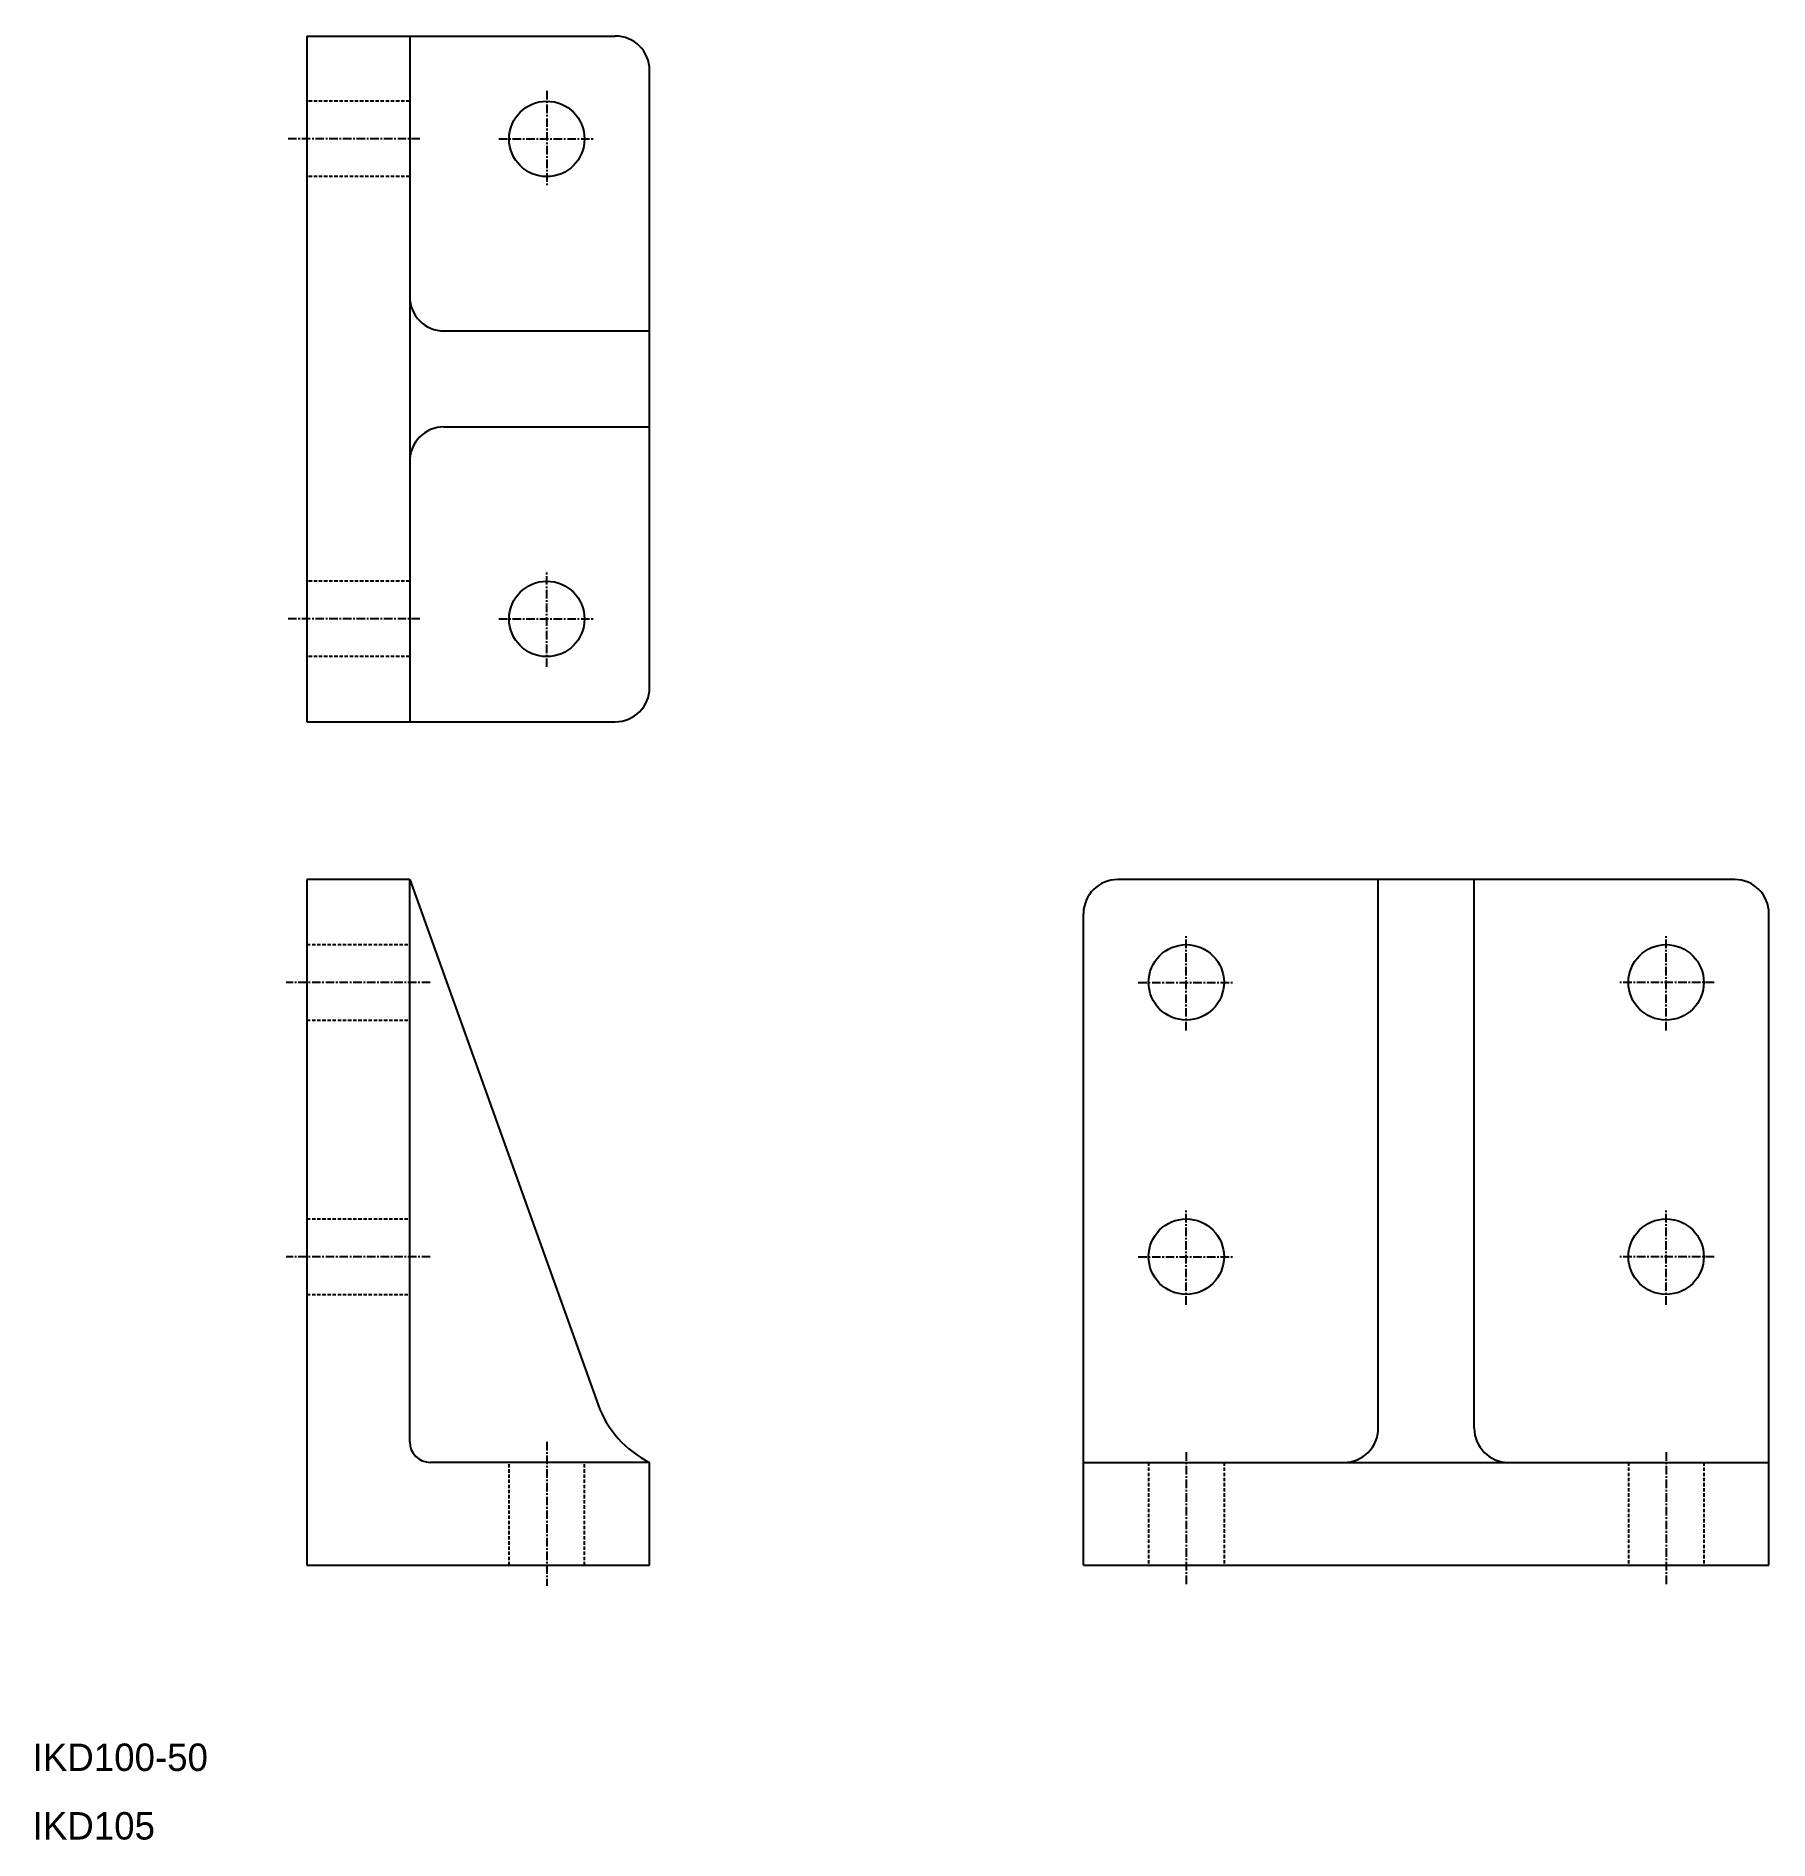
# Model space of a CAD drawing. Extents: x 10 to 263, y 10 to 273.
import ezdxf

# ---------------------------------------------------------------- set-up
doc = ezdxf.new("R2010")
doc.units = 0
doc.linetypes.add('CENTER', pattern=[2, 1.25, -0.25, 0.25, -0.25])
doc.linetypes.add('DASHED', pattern=[0.75, 0.5, -0.25])
doc.layers.get('0').update_dxf_attribs({"linetype": 'CONTINUOUS'})
doc.layers.add('CENTER', color=1, linetype='CENTER')

msp = doc.modelspace()

# ---------------------------------------------------------------- linework, layer by layer
at = {"color": 7, "linetype": 'CONTINUOUS'}
for p, q in [((50, 273), (95, 273)), ((50, 273), (50, 173)), ((65, 273), (65, 173)), ((100, 178), (100, 268)), ((70, 230), (100, 230)), ((70, 216), (100, 216)), ((50, 173), (95, 173)), ((50, 150), (50, 50)), ((65, 150), (50, 150)), ((65, 150), (92.5, 73.39)), ((65, 68), (65, 150)), ((258.3, 150), (168.3, 150)), ((206.3, 70), (206.3, 150)), ((220.3, 70), (220.3, 150)), ((163.3, 50), (163.3, 145)), ((263.3, 50), (263.3, 145)), ((100, 65), (68, 65)), ((100, 50), (100, 65)), ((163.3, 65), (263.3, 65)), ((50, 50), (100, 50)), ((163.3, 50), (263.3, 50))]:
    msp.add_line(p, q, dxfattribs=at)
at = {"color": 3, "linetype": 'DASHED'}
for p, q in [((65, 263.5), (50, 263.5)), ((65, 252.5), (50, 252.5)), ((65, 193.5), (50, 193.5)), ((65, 182.5), (50, 182.5)), ((50, 140.5), (65, 140.5)), ((50, 129.5), (65, 129.5)), ((50, 100.5), (65, 100.5)), ((50, 89.5), (65, 89.5)), ((79.5, 50), (79.5, 65)), ((90.5, 50), (90.5, 65)), ((172.8, 65), (172.8, 50)), ((183.8, 65), (183.8, 50)), ((242.8, 65), (242.8, 50)), ((253.8, 65), (253.8, 50))]:
    msp.add_line(p, q, dxfattribs=at)
at = {"color": 7, "linetype": 'CONTINUOUS'}
for centre in [(85, 258), (85, 188), (178.3, 135), (248.3, 135), (178.3, 95), (248.3, 95)]:
    msp.add_circle(centre, 5.5, dxfattribs=at)
for centre, radius, start, end in [((95, 268), 5, 0, 90), ((70, 235), 5, 180, 270), ((70, 211), 5, 90, 180), ((95, 178), 5, 270, 0), ((168.3, 145), 5, 90, 180), ((258.3, 145), 5, 0, 90), ((106.62, 78.46), 15, 199.7469, 243.8199), ((201.3, 70), 5, 270, 0), ((225.3, 70), 5, 180, 270), ((68, 68), 3, 180, 270)]:
    msp.add_arc(centre, radius, start, end, dxfattribs=at)
at = {"layer": 'CENTER', "color": 1, "linetype": 'CENTER'}
for p, q in [((85, 265), (85, 251)), ((66.5, 258), (47, 258)), ((78, 258), (92, 258)), ((85, 181), (85, 195)), ((66.5, 188), (47, 188)), ((78, 188), (92, 188)), ((178.3, 128), (178.3, 142)), ((248.3, 128), (248.3, 142)), ((68, 135), (47, 135)), ((171.3, 135), (185.3, 135)), ((255.3, 135), (241.3, 135)), ((178.3, 88), (178.3, 102)), ((248.3, 88), (248.3, 102)), ((68, 95), (47, 95)), ((171.3, 95), (185.3, 95)), ((255.3, 95), (241.3, 95)), ((85, 68), (85, 47)), ((178.3, 66.5), (178.3, 47)), ((248.3, 66.5), (248.3, 47))]:
    msp.add_line(p, q, dxfattribs=at)

# ---------------------------------------------------------------- texts
at = {"color": 7, "linetype": 'CONTINUOUS'}
for s, p in [('IKD100-50', (10, 20)), ('IKD105', (10, 10))]:
    msp.add_text(s, height=4, dxfattribs=at).set_placement(p)

doc.saveas('drawing.dxf')
